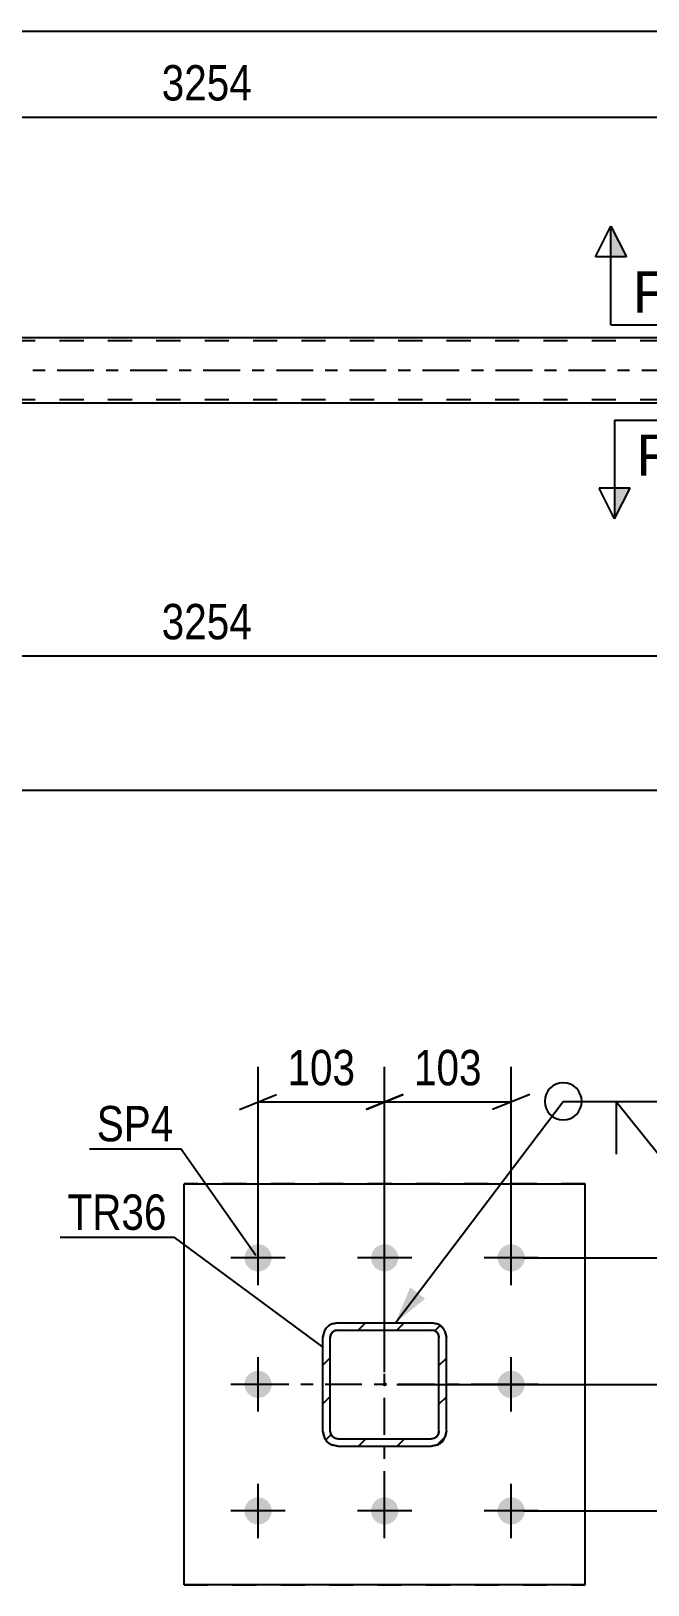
# Model space of a CAD drawing. Header units: millimetres. Extents: x 0 to 841, y 0 to 594.
# Drawn here: x 89.8 to 139.8, y 142.7 to 268.6 of the extents above; entities that cross this region are included whole.
import ezdxf

# ---------------------------------------------------------------- set-up
doc = ezdxf.new("R2010")
doc.units = ezdxf.units.MM
doc.linetypes.add('DXK_LINE_DOT2', pattern=[3.9198, 1.9599, -1.9599])
doc.linetypes.add('DXK_LINE_DOT3', pattern=[5.9187, 2.979, -0.9799, 0.9799, -0.9799])
doc.styles.add('Arial', font='ARIAL.TTF', dxfattribs={"height": 0.2})
doc.styles.add('Arial Narrow', font='ARIALN.TTF', dxfattribs={"height": 0.2})

# ---------------------------------------------------------------- blocks, each defined once
blk = doc.blocks.new('Part-247305034-4092 - 3881')
at = {"color": 2, "linetype": 'Continuous'}
for p, q in [((157.59, 243.78), (62.35, 243.78)), ((62.35, 238.5), (157.59, 238.5))]:
    blk.add_line(p, q, dxfattribs=at)
at = {"color": 7, "linetype": 'DXK_LINE_DOT2'}
for p, q in [((729.1, 243.54), (62.35, 243.54)), ((729.1, 238.74), (62.35, 238.74))]:
    blk.add_line(p, q, dxfattribs=at)
at = {"color": 7, "linetype": 'DXK_LINE_DOT3'}
blk.add_line((62.35, 241.14), (728.76, 241.14), dxfattribs=at)
blk = doc.blocks.new('Part-247305034-6226 - 6220')
at = {"linetype": 'Continuous'}
h = blk.add_hatch(dxfattribs=at)
h.set_pattern_fill('', scale=0.7, style=0, pattern_type=0)
h.set_pattern_definition([(45, (122.7247, 154.0861), (-1.57154, 1.57154), [])])
h.paths.add_polyline_path([(122.27, 153.99), (122.72, 154.09), (123.11, 154.35), (123.37, 154.74), (123.47, 155.19), (123.47, 162.79), (123.37, 163.25), (123.11, 163.64), (122.72, 163.9), (122.27, 163.99), (114.67, 163.99), (114.21, 163.9), (113.82, 163.64), (113.56, 163.25), (113.47, 162.79), (113.47, 155.19), (113.56, 154.74), (113.82, 154.35), (114.21, 154.09), (114.67, 153.99)])
h.paths.add_polyline_path([(114.67, 154.59), (114.44, 154.64), (114.24, 154.77), (114.11, 154.97), (114.07, 155.19), (114.07, 162.79), (114.11, 163.02), (114.24, 163.22), (114.44, 163.35), (114.67, 163.39), (122.27, 163.39), (122.5, 163.35), (122.69, 163.22), (122.82, 163.02), (122.87, 162.79), (122.87, 155.19), (122.82, 154.97), (122.69, 154.77), (122.5, 154.64), (122.27, 154.59)])
blk.add_hatch(color=30, dxfattribs=at).paths.add_polyline_path([(118.47, 158.89, -1), (118.47, 159.09, -1)])
at = {"color": 7, "linetype": 'DXK_LINE_DOT3'}
for p, q in [((118.47, 148.99), (118.47, 168.99)), ((128.47, 158.99), (108.47, 158.99))]:
    blk.add_line(p, q, dxfattribs=at)
at = {"color": 7, "linetype": 'DXK_LINE_DOT2'}
for p, q in [((114.21, 163.9), (114.67, 163.99)), ((114.67, 163.99), (122.27, 163.99)), ((122.27, 163.99), (122.72, 163.9)), ((113.47, 162.79), (113.56, 163.25)), ((113.47, 155.19), (113.47, 162.79)), ((114.11, 163.02), (114.07, 162.79)), ((114.07, 155.19), (114.07, 162.79)), ((114.24, 163.22), (114.11, 163.02)), ((114.44, 163.35), (114.24, 163.22)), ((114.67, 163.39), (114.44, 163.35)), ((114.67, 163.39), (122.27, 163.39)), ((122.5, 163.35), (122.27, 163.39)), ((122.69, 163.22), (122.5, 163.35)), ((122.82, 163.02), (122.69, 163.22)), ((122.87, 162.79), (122.82, 163.02)), ((122.87, 155.19), (122.87, 162.79)), ((123.37, 163.25), (123.47, 162.79)), ((123.47, 155.19), (123.47, 162.79)), ((113.56, 154.74), (113.47, 155.19)), ((114.07, 155.19), (114.11, 154.97)), ((114.11, 154.97), (114.24, 154.77)), ((122.69, 154.77), (122.82, 154.97)), ((122.82, 154.97), (122.87, 155.19)), ((123.47, 155.19), (123.37, 154.74)), ((114.67, 153.99), (114.21, 154.09)), ((114.24, 154.77), (114.44, 154.64)), ((114.44, 154.64), (114.67, 154.59)), ((114.67, 154.59), (122.27, 154.59)), ((114.67, 153.99), (122.27, 153.99)), ((122.27, 154.59), (122.5, 154.64)), ((122.72, 154.09), (122.27, 153.99)), ((122.5, 154.64), (122.69, 154.77))]:
    blk.add_line(p, q, dxfattribs=at)
at = {"color": 2, "linetype": 'Continuous'}
for p, q in [((114.67, 163.99), (114.21, 163.9)), ((114.67, 163.99), (122.27, 163.99)), ((122.72, 163.9), (122.27, 163.99)), ((113.56, 163.25), (113.47, 162.79)), ((113.47, 155.19), (113.47, 162.79)), ((114.07, 162.79), (114.11, 163.02)), ((114.07, 155.19), (114.07, 162.79)), ((114.11, 163.02), (114.24, 163.22)), ((114.24, 163.22), (114.44, 163.35)), ((114.44, 163.35), (114.67, 163.39)), ((114.67, 163.39), (122.27, 163.39)), ((122.27, 163.39), (122.5, 163.35)), ((122.5, 163.35), (122.69, 163.22)), ((122.69, 163.22), (122.82, 163.02)), ((122.82, 163.02), (122.87, 162.79)), ((122.87, 155.19), (122.87, 162.79)), ((123.47, 162.79), (123.37, 163.25)), ((123.47, 155.19), (123.47, 162.79)), ((113.47, 155.19), (113.56, 154.74)), ((114.11, 154.97), (114.07, 155.19)), ((114.24, 154.77), (114.11, 154.97)), ((122.82, 154.97), (122.69, 154.77)), ((122.87, 155.19), (122.82, 154.97)), ((123.37, 154.74), (123.47, 155.19)), ((114.21, 154.09), (114.67, 153.99)), ((114.44, 154.64), (114.24, 154.77)), ((114.67, 154.59), (114.44, 154.64)), ((114.67, 154.59), (122.27, 154.59)), ((114.67, 153.99), (122.27, 153.99)), ((122.5, 154.64), (122.27, 154.59)), ((122.27, 153.99), (122.72, 154.09)), ((122.69, 154.77), (122.5, 154.64))]:
    blk.add_line(p, q, dxfattribs=at)
at = {"color": 30, "linetype": 'DXK_LINE_DOT3'}
blk.add_line((118.47, 158.99), (118.47, 158.99), dxfattribs=at)
at = {"color": 30, "linetype": 'Continuous'}
blk.add_circle((118.47, 158.99), 0.1, dxfattribs=at)
at = {"color": 7, "linetype": 'DXK_LINE_DOT2'}
for centre, start, end in [((114.67, 162.79), 112.5, 157.5), ((122.27, 162.79), 22.5, 67.5), ((114.67, 155.19), 202.5, 247.5), ((122.27, 155.19), 292.5, 337.5)]:
    blk.add_arc(centre, 1.2, start, end, dxfattribs=at)
at = {"color": 2, "linetype": 'Continuous'}
for centre, start, end in [((114.67, 162.79), 112.5, 157.5), ((122.27, 162.79), 22.5, 67.5), ((114.67, 155.19), 202.5, 247.5), ((122.27, 155.19), 292.5, 337.5)]:
    blk.add_arc(centre, 1.2, start, end, dxfattribs=at)
blk = doc.blocks.new('Bolt-247305034-6295 - 6220')
at = {"linetype": 'Continuous'}
for points in [[(108.22, 168.14, -1), (108.22, 170.34, -1)], [(118.47, 168.14, -1), (118.47, 170.34, -1)], [(128.72, 168.14, -1), (128.72, 170.34, -1)], [(108.22, 157.89, -1), (108.22, 160.09, -1)], [(128.72, 157.89, -1), (128.72, 160.09, -1)], [(108.22, 147.64, -1), (108.22, 149.84, -1)], [(118.47, 147.64, -1), (118.47, 149.84, -1)], [(128.72, 147.64, -1), (128.72, 149.84, -1)]]:
    blk.add_hatch(color=1, dxfattribs=at).paths.add_polyline_path(points)
at = {"color": 1, "linetype": 'Continuous'}
for p, q in [((108.22, 167.04), (108.22, 171.44)), ((118.47, 167.04), (118.47, 171.44)), ((128.72, 167.04), (128.72, 171.44)), ((110.42, 169.24), (106.02, 169.24)), ((120.67, 169.24), (116.27, 169.24)), ((130.92, 169.24), (126.52, 169.24)), ((108.22, 156.79), (108.22, 161.19)), ((128.72, 156.79), (128.72, 161.19)), ((110.42, 158.99), (106.02, 158.99)), ((130.92, 158.99), (126.52, 158.99)), ((108.22, 146.54), (108.22, 150.94)), ((118.47, 146.54), (118.47, 150.94)), ((128.72, 146.54), (128.72, 150.94)), ((110.42, 148.74), (106.02, 148.74)), ((120.67, 148.74), (116.27, 148.74)), ((130.92, 148.74), (126.52, 148.74))]:
    blk.add_line(p, q, dxfattribs=at)
blk = doc.blocks.new('Part-247305034-6247 - 6220')
at = {"color": 2, "linetype": 'Continuous'}
for p, q in [((102.22, 175.24), (134.72, 175.24)), ((102.22, 142.74), (102.22, 175.24)), ((134.72, 142.74), (134.72, 175.24)), ((134.72, 142.74), (102.22, 142.74))]:
    blk.add_line(p, q, dxfattribs=at)
at = {"color": 7, "linetype": 'DXK_LINE_DOT2'}
for p, q in [((134.72, 175.24), (102.22, 175.24)), ((102.22, 142.74), (134.72, 142.74))]:
    blk.add_line(p, q, dxfattribs=at)
blk = doc.blocks.new('StraightDimension-247305034-4186 - 3881')
at = {"color": 7, "linetype": 'Continuous'}
blk.add_line((49.09, 268.62), (730.4, 268.62), dxfattribs=at)
blk = doc.blocks.new('StraightDimension-247305034-19127 - 3881')
at = {"color": 7, "linetype": 'Continuous'}
blk.add_line((49.73, 207.13), (729.76, 207.13), dxfattribs=at)
blk = doc.blocks.new('StraightDimension-247305034-39747 - 3881')
at = {"color": 7, "linetype": 'Continuous'}
for p, q in [((49.73, 244.78), (49.73, 264.5)), ((158.39, 253.18), (158.39, 264.5)), ((51.23, 262.25), (48.23, 261.05)), ((156.89, 261.05), (159.89, 262.25)), ((49.73, 261.65), (158.39, 261.65))]:
    blk.add_line(p, q, dxfattribs=at)
at = {"color": 0}
blk.add_wipeout([(108.32, 262.4), (108.32, 266.6), (99.81, 266.6), (99.81, 262.4)], dxfattribs=at)
at = {"color": 3, "style": 'Arial Narrow'}
blk.add_text('3254', height=2.863, dxfattribs=at).set_placement((100.41, 263))
blk = doc.blocks.new('StraightDimension-247305034-39918 - 3881')
at = {"color": 7, "linetype": 'Continuous'}
for p, q in [((49.73, 237.5), (49.73, 208.3)), ((158.39, 229.1), (158.39, 213.05)), ((51.23, 218.6), (48.23, 217.4)), ((49.73, 218), (158.39, 218)), ((156.89, 217.4), (159.89, 218.6))]:
    blk.add_line(p, q, dxfattribs=at)
at = {"color": 0}
blk.add_wipeout([(108.32, 218.75), (108.32, 222.95), (99.81, 222.95), (99.81, 218.75)], dxfattribs=at)
at = {"color": 3, "style": 'Arial Narrow'}
blk.add_text('3254', height=2.863, dxfattribs=at).set_placement((100.41, 219.35))
at = {"color": 0, "linetype": 'Continuous'}
for points in [[(49.13, 216.76), (44.93, 216.76), (44.93, 208.24), (49.13, 208.24)], [(157.79, 217.3), (153.59, 217.3), (153.59, 212.45), (157.79, 212.45)]]:
    blk.add_wipeout(points, dxfattribs=at)
at = {"color": 3, "linetype": 'Continuous', "style": 'Arial Narrow'}
for s, p in [('38', (157.19, 213.05)), ('3216', (48.53, 208.84))]:
    blk.add_text(s, height=2.863, rotation=90.0002, dxfattribs=at).set_placement(p)
blk = doc.blocks.new('StraightDimension-247305034-40060 - 6220')
at = {"color": 7, "linetype": 'Continuous'}
for p, q in [((145.37, 170.74), (146.57, 167.74)), ((129.72, 169.24), (148.37, 169.24)), ((145.97, 158.99), (145.97, 169.24)), ((146.57, 157.49), (145.37, 160.49)), ((119.47, 158.99), (148.37, 158.99))]:
    blk.add_line(p, q, dxfattribs=at)
at = {"color": 0}
blk.add_wipeout([(145.22, 167.46), (141.02, 167.46), (141.02, 160.78), (145.22, 160.78)], dxfattribs=at)
at = {"color": 3, "style": 'Arial Narrow'}
blk.add_text('103', height=2.863, rotation=90.0002, dxfattribs=at).set_placement((144.62, 161.38))
blk = doc.blocks.new('StraightDimension-247305034-40061 - 6220')
at = {"color": 7, "linetype": 'Continuous'}
for p, q in [((145.37, 160.49), (146.57, 157.49)), ((119.47, 158.99), (148.37, 158.99)), ((145.97, 148.74), (145.97, 158.99)), ((146.57, 147.24), (145.37, 150.24)), ((129.72, 148.74), (148.37, 148.74))]:
    blk.add_line(p, q, dxfattribs=at)
at = {"color": 0}
blk.add_wipeout([(145.22, 157.21), (141.02, 157.21), (141.02, 150.53), (145.22, 150.53)], dxfattribs=at)
at = {"color": 3, "style": 'Arial Narrow'}
blk.add_text('103', height=2.863, rotation=90.0002, dxfattribs=at).set_placement((144.62, 151.13))
blk = doc.blocks.new('StraightDimension-247305034-40132 - 6220')
at = {"color": 7, "linetype": 'Continuous'}
for p, q in [((118.47, 159.99), (118.47, 184.72)), ((128.72, 170.24), (128.72, 184.72)), ((116.97, 181.27), (119.97, 182.47)), ((118.47, 181.87), (128.72, 181.87)), ((130.22, 182.47), (127.22, 181.27))]:
    blk.add_line(p, q, dxfattribs=at)
at = {"color": 0}
blk.add_wipeout([(126.93, 182.62), (126.93, 186.82), (120.25, 186.82), (120.25, 182.62)], dxfattribs=at)
at = {"color": 3, "style": 'Arial Narrow'}
blk.add_text('103', height=2.863, dxfattribs=at).set_placement((120.85, 183.22))
blk = doc.blocks.new('StraightDimension-247305034-40133 - 6220')
at = {"color": 7, "linetype": 'Continuous'}
for p, q in [((108.22, 170.24), (108.22, 184.72)), ((118.47, 159.99), (118.47, 184.72)), ((106.72, 181.27), (109.72, 182.47)), ((108.22, 181.87), (118.47, 181.87)), ((119.97, 182.47), (116.97, 181.27))]:
    blk.add_line(p, q, dxfattribs=at)
at = {"color": 0}
blk.add_wipeout([(116.68, 182.62), (116.68, 186.82), (110, 186.82), (110, 182.62)], dxfattribs=at)
at = {"color": 3, "style": 'Arial Narrow'}
blk.add_text('103', height=2.863, dxfattribs=at).set_placement((110.6, 183.22))
blk = doc.blocks.new('SectionMark-247305034-4229 - 3881')
at = {"linetype": 'Continuous'}
for points in [[(138.05, 250.32), (136.8, 250.32), (136.8, 252.82)], [(183.21, 250.32), (181.96, 250.32), (183.21, 252.82)]]:
    blk.add_hatch(color=6, dxfattribs=at).paths.add_polyline_path(points)
at = {"color": 6, "linetype": 'Continuous'}
for p, q in [((135.55, 250.32), (136.8, 252.82)), ((136.8, 244.82), (136.8, 252.82)), ((136.8, 252.82), (138.05, 250.32)), ((183.21, 252.82), (181.96, 250.32)), ((183.21, 244.82), (183.21, 252.82)), ((183.21, 252.82), (184.46, 250.32)), ((138.05, 250.32), (135.55, 250.32)), ((181.96, 250.32), (184.46, 250.32)), ((136.8, 244.82), (144.8, 244.82)), ((183.21, 244.82), (175.21, 244.82))]:
    blk.add_line(p, q, dxfattribs=at)
at = {"color": 0, "linetype": 'Continuous'}
for points in [[(141.4, 245.82), (141.4, 249.32), (138.55, 249.32), (138.55, 245.82)], [(181.46, 245.82), (181.46, 249.32), (178.61, 249.32), (178.61, 245.82)]]:
    blk.add_wipeout(points, dxfattribs=at)
at = {"color": 3, "linetype": 'Continuous', "style": 'Arial'}
for p in [(138.55, 245.82), (178.61, 245.82)]:
    blk.add_text('F', height=3.34, dxfattribs=at).set_placement(p)
blk = doc.blocks.new('SectionMark-247305034-4231 - 3881')
at = {"linetype": 'Continuous'}
for points in [[(137.1, 231.6), (138.35, 231.6), (137.1, 229.1)], [(181.78, 231.6), (183.03, 231.6), (183.03, 229.1)]]:
    blk.add_hatch(color=6, dxfattribs=at).paths.add_polyline_path(points)
at = {"color": 6, "linetype": 'Continuous'}
for p, q in [((137.1, 237.1), (145.1, 237.1)), ((137.1, 237.1), (137.1, 229.1)), ((183.03, 237.1), (175.03, 237.1)), ((183.03, 237.1), (183.03, 229.1)), ((137.1, 229.1), (135.85, 231.6)), ((138.35, 231.6), (135.85, 231.6)), ((137.1, 229.1), (138.35, 231.6)), ((181.78, 231.6), (184.28, 231.6)), ((183.03, 229.1), (181.78, 231.6)), ((184.28, 231.6), (183.03, 229.1))]:
    blk.add_line(p, q, dxfattribs=at)
at = {"color": 0, "linetype": 'Continuous'}
for points in [[(141.7, 232.6), (141.7, 236.1), (138.85, 236.1), (138.85, 232.6)], [(181.28, 232.6), (181.28, 236.1), (178.43, 236.1), (178.43, 232.6)]]:
    blk.add_wipeout(points, dxfattribs=at)
at = {"color": 3, "linetype": 'Continuous', "style": 'Arial'}
for p in [(138.85, 232.6), (178.43, 232.6)]:
    blk.add_text('F', height=3.34, dxfattribs=at).set_placement(p)
blk = doc.blocks.new('Mark-247305034-6222 - 6220')
at = {"color": 0}
blk.add_wipeout([(100.82, 171.51), (100.82, 174.51), (92.78, 174.51), (92.78, 171.51)], dxfattribs=at)
blk.add_wipeout([(100.82, 171.51), (100.82, 174.51), (92.78, 174.51), (92.78, 171.51)], dxfattribs=at)
at = {"color": 30, "linetype": 'Continuous'}
for p in [(92.18, 170.91), (113.51, 161.97)]:
    blk.add_line(p, (101.42, 170.91), dxfattribs=at)
at = {"color": 3, "style": 'Arial Narrow'}
blk.add_text('TR36', height=2.863, dxfattribs=at).set_placement((92.78, 171.51))
blk = doc.blocks.new('Mark-247305034-6243 - 6220')
at = {"color": 0}
blk.add_wipeout([(101.36, 178.68), (101.36, 181.68), (95.15, 181.68), (95.15, 178.68)], dxfattribs=at)
blk.add_wipeout([(101.36, 178.68), (101.36, 181.68), (95.15, 181.68), (95.15, 178.68)], dxfattribs=at)
at = {"color": 30, "linetype": 'Continuous'}
for p in [(94.55, 178.08), (108.04, 169.42)]:
    blk.add_line(p, (101.96, 178.08), dxfattribs=at)
at = {"color": 3, "style": 'Arial Narrow'}
blk.add_text('SP4', height=2.863, dxfattribs=at).set_placement((95.15, 178.68))
blk = doc.blocks.new('WeldMark-247305034-6389 - 6220')
at = {"linetype": 'Continuous'}
blk.add_hatch(color=30, dxfattribs=at).paths.add_polyline_path([(121.75, 165.93), (119.34, 163.99), (120.55, 166.84)])
at = {"color": 30, "linetype": 'Continuous'}
for p, q in [((119.34, 163.99), (132.94, 181.92)), ((132.94, 181.92), (141.94, 181.92))]:
    blk.add_line(p, q, dxfattribs=at)
at = {"color": 3, "linetype": 'Continuous'}
for q in [(140.65, 177.63), (137.22, 177.63)]:
    blk.add_line((137.22, 181.92), q, dxfattribs=at)
for start, end in [(90, 270), (270, 90)]:
    blk.add_arc((132.94, 181.92), 1.5, start, end, dxfattribs=at)
at = {"color": 0, "linetype": 'Continuous'}
blk.add_wipeout([(153.31, 181.02), (153.31, 184.02), (145.54, 184.02), (145.54, 181.02)], dxfattribs=at)
blk.add_wipeout([(153.31, 181.02), (153.31, 184.02), (145.54, 184.02), (145.54, 181.02)], dxfattribs=at)
at = {"color": 3, "linetype": 'Continuous'}
for q in [(146.22, 186.2), (146.22, 177.63)]:
    blk.add_line((141.94, 181.92), q, dxfattribs=at)
at = {"color": 3, "linetype": 'Continuous', "style": 'Arial'}
blk.add_text('TYP', height=2.865, dxfattribs=at).set_placement((145.54, 181.02))

msp = doc.modelspace()

# ---------------------------------------------------------------- block references
for name in ['StraightDimension-247305034-4186 - 3881', 'Part-247305034-4092 - 3881', 'StraightDimension-247305034-19127 - 3881', 'Part-247305034-6247 - 6220', 'Bolt-247305034-6295 - 6220', 'Part-247305034-6226 - 6220']:
    msp.add_blockref(name, (0, 0))

# ---------------------------------------------------------------- next in the draw order: block references
for name in ['StraightDimension-247305034-39747 - 3881', 'StraightDimension-247305034-39918 - 3881', 'StraightDimension-247305034-40060 - 6220']:
    msp.add_blockref(name, (0, 0))

# ---------------------------------------------------------------- next in the draw order: block references
for name in ['SectionMark-247305034-4229 - 3881', 'SectionMark-247305034-4231 - 3881', 'StraightDimension-247305034-40061 - 6220']:
    msp.add_blockref(name, (0, 0))

# ---------------------------------------------------------------- next in the draw order: block references
msp.add_blockref('StraightDimension-247305034-40132 - 6220', (0, 0))

# ---------------------------------------------------------------- next in the draw order: block references
msp.add_blockref('StraightDimension-247305034-40133 - 6220', (0, 0))

# ---------------------------------------------------------------- next in the draw order: block references
for name in ['WeldMark-247305034-6389 - 6220', 'Mark-247305034-6222 - 6220']:
    msp.add_blockref(name, (0, 0))

# ---------------------------------------------------------------- next in the draw order: block references
msp.add_blockref('Mark-247305034-6243 - 6220', (0, 0))

doc.saveas('drawing.dxf')
